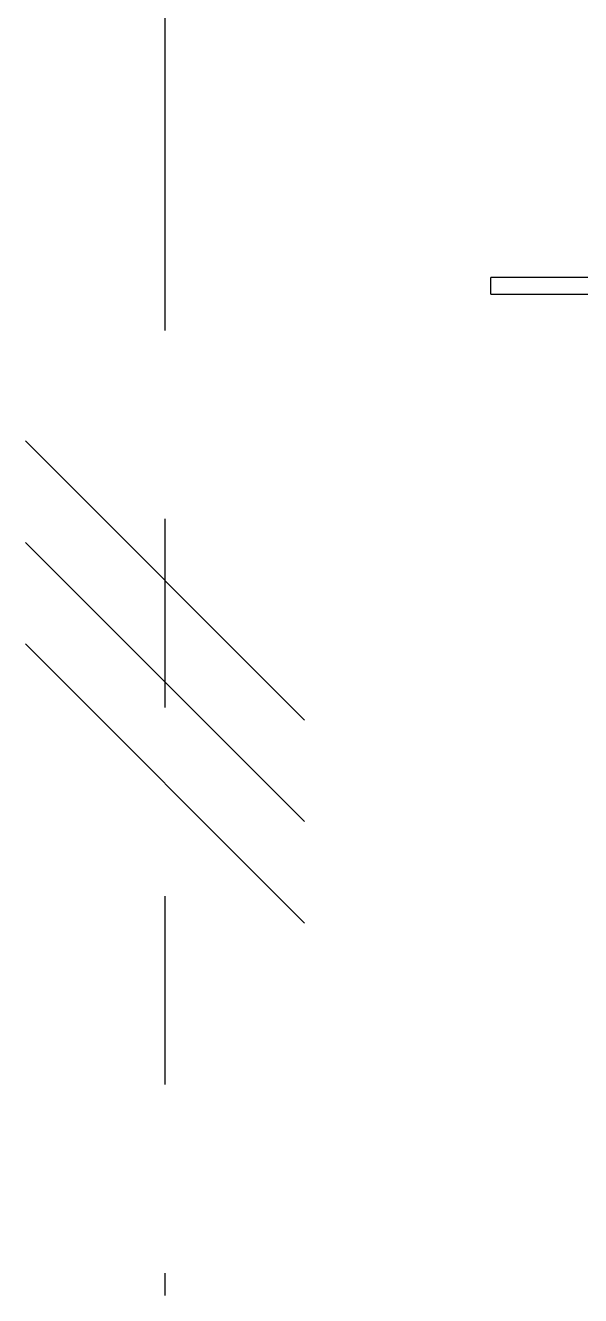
# Model space of a CAD drawing. Header units: millimetres. Extents: x 10547 to 11305, y 9897 to 10391.
# Drawn here: x 10941.14 to 10943.011, y 10066.005 to 10070.282 of the extents above; entities that cross this region are included whole.
import ezdxf

# ---------------------------------------------------------------- set-up
doc = ezdxf.new("R2010")
doc.units = ezdxf.units.MM
doc.linetypes.add('PHANTOM', pattern=[2.5, 1.25, -0.25, 0.25, -0.25, 0.25, -0.25])
doc.linetypes.add('PHANTOM2', pattern=[31.75, 15.875, -3.175, 3.175, -3.175, 3.175, -3.175])
for name, color, linetype in [('LG-AIRCON', 240, 'Continuous'), ('LG-리모컨통신선', 150, 'PHANTOM'), ('LG-통신선', 150, 'PHANTOM2'), ('에어컨', 15, 'Continuous')]:
    doc.layers.add(name, color=color, linetype=linetype)

# ---------------------------------------------------------------- blocks, each defined once
blk = doc.blocks.new('A$C079960E7')
at = {"layer": '에어컨', "color": 0, "linetype": 'Continuous'}
for p, q in [((167.67, 240.76, 0), (0, 240.76, 0)), ((0, 239.99, 0), (0, 240.76, 0)), ((0, 237.9, 0), (0, 239.99, 0)), ((0, 235.05, 0), (0, 237.9, 0)), ((0, 232.19, 0), (0, 235.05, 0)), ((0, 230.1, 0), (0, 232.19, 0)), ((0, 229.33, 0), (0, 230.1, 0)), ((0, 229.33, 0), (167.67, 229.33, 0))]:
    blk.add_line(p, q, dxfattribs=at)

msp = doc.modelspace()

# ---------------------------------------------------------------- linework, layer by layer
at = {"layer": 'LG-리모컨통신선', "color": 1, "ltscale": 20}
for p, q in [((10941.1399, 10068.8832), (10942.0803, 10067.9429)), ((10941.1399, 10068.5412), (10942.0803, 10067.6009)), ((10941.1399, 10068.1992), (10942.0803, 10067.2589))]:
    msp.add_line(p, q, dxfattribs=at)
at = {"layer": 'LG-통신선', "ltscale": 0.2}
msp.add_line((10941.6101, 10072.4301), (10941.6101, 10066.0045), dxfattribs=at)

# ---------------------------------------------------------------- block references
at = {"layer": 'LG-AIRCON', "xscale": 0.004976538546813596, "yscale": 0.004976538546813596, "zscale": 0.004976538546813596}
msp.add_blockref('A$C079960E7', (10942.7089, 10068.2356), dxfattribs=at)

doc.saveas('drawing.dxf')
